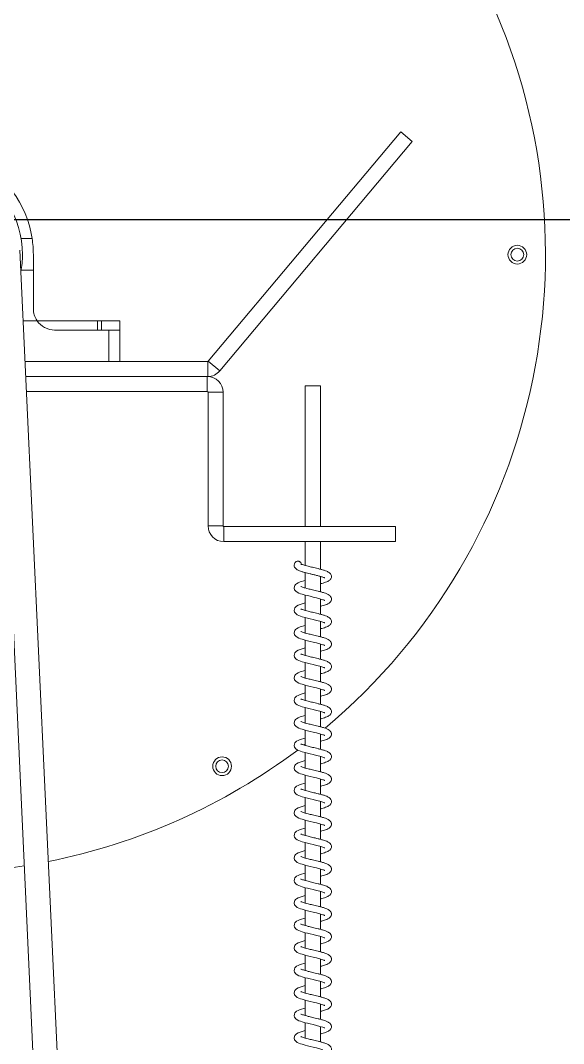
# Model space of a CAD drawing. Extents: x -2187 to 96136, y -11110 to 52208.
# Drawn here: x 38840 to 39130, y 19224 to 19769 of the extents above; entities that cross this region are included whole.
import ezdxf

# ---------------------------------------------------------------- set-up
doc = ezdxf.new("R2010")
doc.units = 0
doc.header["$LTSCALE"] = 1000
doc.header["$MEASUREMENT"] = 0
doc.linetypes.add('DOTE', pattern=[2.42, 2, -0.2, 0.02, -0.2])
doc.layers.add('DOTE', color=14, linetype='DOTE')

msp = doc.modelspace()

# ---------------------------------------------------------------- linework, layer by layer
at = {"color": 7, "linetype": 'Continuous', "lineweight": 15}
for p, q in [((38940.217, 19587.644), (39042.943, 19710.068)), ((39042.943, 19710.068), (39049.071, 19704.926)), ((38946.345, 19582.502), (39049.071, 19704.926)), ((38839.743, 19646.81), (38875.12, 18886.245)), ((38846.897, 19644.501), (38846.897, 19636.227)), ((38846.897, 19636.227), (38846.897, 19615.661)), ((38828.402, 19610.831), (38860.489, 18921.016)), ((38841.488, 19609.301), (38848.844, 19609.301)), ((38848.844, 19609.301), (38881.097, 19609.301)), ((38893.097, 19609.301), (38881.097, 19609.301)), ((38881.097, 19609.301), (38881.097, 19604.301)), ((38883.222, 19609.301), (38883.222, 19604.301)), ((38893.097, 19609.301), (38893.097, 19604.301)), ((38858.257, 19604.301), (38887.097, 19604.301)), ((38893.097, 19604.301), (38887.097, 19604.301)), ((38893.097, 19587.501), (38893.097, 19604.301)), ((38842.502, 19587.501), (38939.91, 19587.501)), ((38939.91, 19587.501), (38939.91, 19579.501)), ((38940.217, 19587.644), (38946.345, 19582.502)), ((38842.874, 19579.501), (38939.91, 19579.501)), ((38939.697, 19579.501), (38842.874, 19579.501)), ((38939.697, 19571.501), (38939.697, 19579.501)), ((38991.974, 19574.594), (38991.974, 19499.501)), ((38991.974, 19574.594), (38995.99, 19574.594)), ((38995.99, 19574.594), (39000.006, 19574.594)), ((39000.006, 19499.501), (39000.006, 19574.594)), ((38939.697, 19571.501), (38843.246, 19571.501)), ((38948.097, 19571.101), (38940.097, 19571.101)), ((38940.097, 19499.901), (38940.097, 19571.101)), ((38948.097, 19499.901), (38948.097, 19571.101)), ((38940.097, 19499.901), (38948.097, 19499.901)), ((38948.497, 19499.501), (38948.497, 19491.501)), ((39040.097, 19499.501), (38948.497, 19499.501)), ((39040.097, 19499.501), (39040.097, 19491.501)), ((39040.097, 19491.501), (38948.497, 19491.501)), ((38991.974, 19491.501), (38991.974, 19478.774)), ((39000.006, 19476.779), (39000.006, 19491.501)), ((38991.974, 19474.965), (38991.974, 19466.774)), ((39000.006, 19464.779), (39000.006, 19472.967)), ((38991.649, 19466.874), (38991.974, 19466.967)), ((38991.974, 19462.965), (38991.974, 19454.774)), ((39000.006, 19452.779), (39000.006, 19460.967)), ((38991.649, 19454.874), (38991.974, 19454.967)), ((38991.974, 19450.965), (38991.974, 19442.774)), ((39000.006, 19440.779), (39000.006, 19448.967)), ((38991.649, 19442.874), (38991.974, 19442.967)), ((38991.974, 19438.965), (38991.974, 19430.774)), ((39000.006, 19428.779), (39000.006, 19436.967)), ((38991.649, 19430.874), (38991.974, 19430.967)), ((38991.974, 19426.965), (38991.974, 19418.774)), ((39000.006, 19416.779), (39000.006, 19424.967)), ((38991.649, 19418.874), (38991.974, 19418.967)), ((38991.974, 19414.965), (38991.974, 19406.774)), ((39000.006, 19404.779), (39000.006, 19412.967)), ((38991.649, 19406.874), (38991.974, 19406.967)), ((38991.974, 19402.965), (38991.974, 19394.774)), ((39000.006, 19392.779), (39000.006, 19400.967)), ((38991.649, 19394.874), (38991.974, 19394.967)), ((38991.974, 19390.965), (38991.974, 19382.774)), ((39000.006, 19380.779), (39000.006, 19388.967)), ((38991.286, 19382.924), (38991.974, 19383.454)), ((38991.649, 19382.874), (38991.974, 19382.967)), ((38991.974, 19378.965), (38991.974, 19370.774)), ((39000.006, 19368.779), (39000.006, 19376.967)), ((38991.649, 19370.874), (38991.974, 19370.967)), ((38991.974, 19366.965), (38991.974, 19358.774)), ((39000.006, 19356.779), (39000.006, 19364.967)), ((38991.649, 19358.874), (38991.974, 19358.967)), ((38991.974, 19354.965), (38991.974, 19346.774)), ((39000.006, 19344.779), (39000.006, 19352.967)), ((38991.649, 19346.874), (38991.974, 19346.967)), ((38991.974, 19342.965), (38991.974, 19334.774)), ((39000.006, 19332.779), (39000.006, 19340.967)), ((38991.649, 19334.874), (38991.974, 19334.967)), ((38991.974, 19330.965), (38991.974, 19322.774)), ((39000.006, 19320.779), (39000.006, 19328.967)), ((38991.649, 19322.874), (38991.974, 19322.967)), ((38991.974, 19318.965), (38991.974, 19310.774)), ((39000.006, 19308.779), (39000.006, 19316.967)), ((38991.649, 19310.874), (38991.974, 19310.967)), ((38991.974, 19306.965), (38991.974, 19298.774)), ((39000.006, 19296.779), (39000.006, 19304.967)), ((38991.649, 19298.874), (38991.974, 19298.967)), ((38991.974, 19294.965), (38991.974, 19286.774)), ((39000.006, 19284.779), (39000.006, 19292.967)), ((38991.649, 19286.874), (38991.974, 19286.967)), ((38991.974, 19282.965), (38991.974, 19274.774)), ((39000.006, 19272.779), (39000.006, 19280.967)), ((38991.649, 19274.874), (38991.974, 19274.967)), ((38991.974, 19270.965), (38991.974, 19262.774)), ((39000.006, 19260.779), (39000.006, 19268.967)), ((38991.649, 19262.874), (38991.974, 19262.967)), ((38991.974, 19258.965), (38991.974, 19250.774)), ((39000.006, 19248.779), (39000.006, 19256.967)), ((38991.649, 19250.874), (38991.974, 19250.967)), ((38991.974, 19246.965), (38991.974, 19238.774)), ((39000.006, 19236.779), (39000.006, 19244.967)), ((38991.649, 19238.874), (38991.974, 19238.967)), ((38991.974, 19234.965), (38991.974, 19226.774)), ((39000.006, 19224.779), (39000.006, 19232.967)), ((38991.649, 19226.874), (38991.974, 19226.967))]:
    msp.add_line(p, q, dxfattribs=at)
at = {"color": 8, "linetype": 'Continuous', "lineweight": 15}
for p, q in [((38840.355, 19653.17), (38846.231, 19653.17)), ((38840.421, 19636.227), (38846.897, 19636.227)), ((38887.097, 19604.301), (38887.097, 19587.501))]:
    msp.add_line(p, q, dxfattribs=at)
at = {"color": 7, "linetype": 'Continuous', "lineweight": 15, "flags": 128}
for points in [[(38991.974, 19470.783), (38989.315, 19469.986), (38988.206, 19469.533), (38987.34, 19469.052), (38986.779, 19468.593), (38986.432, 19468.168), (38986.134, 19467.538), (38986.039, 19466.707), (38986.278, 19465.852), (38986.86, 19465.079), (38987.672, 19464.49), (38988.554, 19464.055), (38989.361, 19463.742), (38990.244, 19463.454), (38991.915, 19462.98), (38993.107, 19462.677), (38994.546, 19462.327), (38996.192, 19461.939), (38997.973, 19461.508), (38999.756, 19461.044), (39001.371, 19460.542), (39001.371, 19460.542)], [(38991.974, 19458.783), (38989.315, 19457.986), (38988.206, 19457.533), (38987.34, 19457.052), (38986.779, 19456.593), (38986.432, 19456.168), (38986.134, 19455.538), (38986.039, 19454.707), (38986.278, 19453.852), (38986.86, 19453.079), (38987.672, 19452.49), (38988.554, 19452.055), (38989.361, 19451.742), (38990.244, 19451.454), (38991.915, 19450.98), (38993.107, 19450.677), (38994.546, 19450.327), (38996.192, 19449.939), (38997.973, 19449.508), (38999.756, 19449.044), (39001.371, 19448.542), (39001.371, 19448.542)], [(38991.974, 19446.783), (38989.315, 19445.986), (38988.206, 19445.533), (38987.34, 19445.052), (38986.779, 19444.593), (38986.432, 19444.168), (38986.134, 19443.538), (38986.039, 19442.707), (38986.278, 19441.852), (38986.86, 19441.079), (38987.672, 19440.49), (38988.554, 19440.055), (38989.361, 19439.742), (38990.244, 19439.454), (38991.915, 19438.98), (38993.107, 19438.677), (38994.546, 19438.327), (38996.192, 19437.939), (38997.973, 19437.508), (38999.756, 19437.044), (39001.371, 19436.542), (39001.371, 19436.542)], [(38991.974, 19434.783), (38989.315, 19433.986), (38988.206, 19433.533), (38987.34, 19433.052), (38986.779, 19432.593), (38986.432, 19432.168), (38986.134, 19431.538), (38986.039, 19430.707), (38986.278, 19429.852), (38986.86, 19429.079), (38987.672, 19428.49), (38988.554, 19428.055), (38989.361, 19427.742), (38990.244, 19427.454), (38991.915, 19426.98), (38993.107, 19426.677), (38994.546, 19426.327), (38996.192, 19425.939), (38997.973, 19425.508), (38999.756, 19425.044), (39001.371, 19424.542), (39001.371, 19424.542)], [(38991.974, 19422.783), (38989.315, 19421.986), (38988.206, 19421.533), (38987.34, 19421.052), (38986.779, 19420.593), (38986.432, 19420.168), (38986.134, 19419.538), (38986.039, 19418.707), (38986.278, 19417.852), (38986.86, 19417.079), (38987.672, 19416.49), (38988.554, 19416.055), (38989.361, 19415.742), (38990.244, 19415.454), (38991.915, 19414.98), (38993.107, 19414.677), (38994.546, 19414.327), (38996.192, 19413.939), (38997.973, 19413.508), (38999.756, 19413.044), (39001.371, 19412.542), (39001.371, 19412.542)], [(38991.974, 19410.783), (38989.315, 19409.986), (38988.206, 19409.533), (38987.34, 19409.052), (38986.779, 19408.593), (38986.432, 19408.168), (38986.134, 19407.538), (38986.039, 19406.707), (38986.278, 19405.852), (38986.86, 19405.079), (38987.672, 19404.49), (38988.554, 19404.055), (38989.361, 19403.742), (38990.244, 19403.454), (38991.915, 19402.98), (38993.107, 19402.677), (38994.546, 19402.327), (38996.192, 19401.939), (38997.973, 19401.508), (38999.756, 19401.044), (39001.371, 19400.542), (39001.371, 19400.542)], [(38991.974, 19398.783), (38989.315, 19397.986), (38988.206, 19397.533), (38987.34, 19397.052), (38986.779, 19396.593), (38986.432, 19396.168), (38986.134, 19395.538), (38986.039, 19394.707), (38986.278, 19393.852), (38986.86, 19393.079), (38987.672, 19392.49), (38988.554, 19392.055), (38989.361, 19391.742), (38990.244, 19391.454), (38991.915, 19390.98), (38993.107, 19390.677), (38994.546, 19390.327), (38996.192, 19389.939), (38997.973, 19389.508), (38999.756, 19389.044), (39001.371, 19388.542), (39001.371, 19388.542)], [(38991.974, 19386.783), (38989.315, 19385.986), (38988.206, 19385.533), (38987.34, 19385.052), (38986.779, 19384.593), (38986.432, 19384.168), (38986.134, 19383.538), (38986.039, 19382.707), (38986.278, 19381.852), (38986.86, 19381.079), (38987.672, 19380.49), (38988.554, 19380.055), (38989.361, 19379.742), (38990.244, 19379.454), (38991.915, 19378.98), (38993.107, 19378.677), (38994.546, 19378.327), (38996.192, 19377.939), (38997.973, 19377.508), (38999.756, 19377.044), (39001.371, 19376.542), (39001.371, 19376.542)], [(38991.974, 19374.783), (38989.315, 19373.986), (38988.206, 19373.533), (38987.34, 19373.052), (38986.779, 19372.593), (38986.432, 19372.168), (38986.134, 19371.538), (38986.039, 19370.707), (38986.278, 19369.852), (38986.86, 19369.079), (38987.672, 19368.49), (38988.554, 19368.055), (38989.361, 19367.742), (38990.244, 19367.454), (38991.915, 19366.98), (38993.107, 19366.677), (38994.546, 19366.327), (38996.192, 19365.939), (38997.973, 19365.508), (38999.756, 19365.044), (39001.371, 19364.542), (39001.371, 19364.542)], [(38991.974, 19362.783), (38989.315, 19361.986), (38988.206, 19361.533), (38987.34, 19361.052), (38986.779, 19360.593), (38986.432, 19360.168), (38986.134, 19359.538), (38986.039, 19358.707), (38986.278, 19357.852), (38986.86, 19357.079), (38987.672, 19356.49), (38988.554, 19356.055), (38989.361, 19355.742), (38990.244, 19355.454), (38991.915, 19354.98), (38993.107, 19354.677), (38994.546, 19354.327), (38996.192, 19353.939), (38997.973, 19353.508), (38999.756, 19353.044), (39001.371, 19352.542), (39001.371, 19352.542)], [(38991.974, 19350.783), (38989.315, 19349.986), (38988.206, 19349.533), (38987.34, 19349.052), (38986.779, 19348.593), (38986.432, 19348.168), (38986.134, 19347.538), (38986.039, 19346.707), (38986.278, 19345.852), (38986.86, 19345.079), (38987.672, 19344.49), (38988.554, 19344.055), (38989.361, 19343.742), (38990.244, 19343.454), (38991.915, 19342.98), (38993.107, 19342.677), (38994.546, 19342.327), (38996.192, 19341.939), (38997.973, 19341.508), (38999.756, 19341.044), (39001.371, 19340.542), (39001.371, 19340.542)], [(38991.974, 19338.783), (38989.315, 19337.986), (38988.206, 19337.533), (38987.34, 19337.052), (38986.779, 19336.593), (38986.432, 19336.168), (38986.134, 19335.538), (38986.039, 19334.707), (38986.278, 19333.852), (38986.86, 19333.079), (38987.672, 19332.49), (38988.554, 19332.055), (38989.361, 19331.742), (38990.244, 19331.454), (38991.915, 19330.98), (38993.107, 19330.677), (38994.546, 19330.327), (38996.192, 19329.939), (38997.973, 19329.508), (38999.756, 19329.044), (39001.371, 19328.542), (39001.371, 19328.542)], [(38991.974, 19326.783), (38989.315, 19325.986), (38988.206, 19325.533), (38987.34, 19325.052), (38986.779, 19324.593), (38986.432, 19324.168), (38986.134, 19323.538), (38986.039, 19322.707), (38986.278, 19321.852), (38986.86, 19321.079), (38987.672, 19320.49), (38988.554, 19320.055), (38989.361, 19319.742), (38990.244, 19319.454), (38991.915, 19318.98), (38993.107, 19318.677), (38994.546, 19318.327), (38996.192, 19317.939), (38997.973, 19317.508), (38999.756, 19317.044), (39001.371, 19316.542), (39001.371, 19316.542)], [(38991.974, 19314.783), (38989.315, 19313.986), (38988.206, 19313.533), (38987.34, 19313.052), (38986.779, 19312.593), (38986.432, 19312.168), (38986.134, 19311.538), (38986.039, 19310.707), (38986.278, 19309.852), (38986.86, 19309.079), (38987.672, 19308.49), (38988.554, 19308.055), (38989.361, 19307.742), (38990.244, 19307.454), (38991.915, 19306.98), (38993.107, 19306.677), (38994.546, 19306.327), (38996.192, 19305.939), (38997.973, 19305.508), (38999.756, 19305.044), (39001.371, 19304.542), (39001.371, 19304.542)], [(38991.974, 19302.783), (38989.315, 19301.986), (38988.206, 19301.533), (38987.34, 19301.052), (38986.779, 19300.593), (38986.432, 19300.168), (38986.134, 19299.538), (38986.039, 19298.707), (38986.278, 19297.852), (38986.86, 19297.079), (38987.672, 19296.49), (38988.554, 19296.055), (38989.361, 19295.742), (38990.244, 19295.454), (38991.915, 19294.98), (38993.107, 19294.677), (38994.546, 19294.327), (38996.192, 19293.939), (38997.973, 19293.508), (38999.756, 19293.044), (39001.371, 19292.542), (39001.371, 19292.542)], [(38991.974, 19290.783), (38989.315, 19289.986), (38988.206, 19289.533), (38987.34, 19289.052), (38986.779, 19288.593), (38986.432, 19288.168), (38986.134, 19287.538), (38986.039, 19286.707), (38986.278, 19285.852), (38986.86, 19285.079), (38987.672, 19284.49), (38988.554, 19284.055), (38989.361, 19283.742), (38990.244, 19283.454), (38991.915, 19282.98), (38993.107, 19282.677), (38994.546, 19282.327), (38996.192, 19281.939), (38997.973, 19281.508), (38999.756, 19281.044), (39001.371, 19280.542), (39001.371, 19280.542)], [(38991.974, 19278.783), (38989.315, 19277.986), (38988.206, 19277.533), (38987.34, 19277.052), (38986.779, 19276.593), (38986.432, 19276.168), (38986.134, 19275.538), (38986.039, 19274.707), (38986.278, 19273.852), (38986.86, 19273.079), (38987.672, 19272.49), (38988.554, 19272.055), (38989.361, 19271.742), (38990.244, 19271.454), (38991.915, 19270.98), (38993.107, 19270.677), (38994.546, 19270.327), (38996.192, 19269.939), (38997.973, 19269.508), (38999.756, 19269.044), (39001.371, 19268.542), (39001.371, 19268.542)], [(38991.974, 19266.783), (38989.315, 19265.986), (38988.206, 19265.533), (38987.34, 19265.052), (38986.779, 19264.593), (38986.432, 19264.168), (38986.134, 19263.538), (38986.039, 19262.707), (38986.278, 19261.852), (38986.86, 19261.079), (38987.672, 19260.49), (38988.554, 19260.055), (38989.361, 19259.742), (38990.244, 19259.454), (38991.915, 19258.98), (38993.107, 19258.677), (38994.546, 19258.327), (38996.192, 19257.939), (38997.973, 19257.508), (38999.756, 19257.044), (39001.371, 19256.542), (39001.371, 19256.542)], [(38991.974, 19254.783), (38989.315, 19253.986), (38988.206, 19253.533), (38987.34, 19253.052), (38986.779, 19252.593), (38986.432, 19252.168), (38986.134, 19251.538), (38986.039, 19250.707), (38986.278, 19249.852), (38986.86, 19249.079), (38987.672, 19248.49), (38988.554, 19248.055), (38989.361, 19247.742), (38990.244, 19247.454), (38991.915, 19246.98), (38993.107, 19246.677), (38994.546, 19246.327), (38996.192, 19245.939), (38997.973, 19245.508), (38999.756, 19245.044), (39001.371, 19244.542), (39001.371, 19244.542)], [(38991.974, 19242.783), (38989.315, 19241.986), (38988.206, 19241.533), (38987.34, 19241.052), (38986.779, 19240.593), (38986.432, 19240.168), (38986.134, 19239.538), (38986.039, 19238.707), (38986.278, 19237.852), (38986.86, 19237.079), (38987.672, 19236.49), (38988.554, 19236.055), (38989.361, 19235.742), (38990.244, 19235.454), (38991.915, 19234.98), (38993.107, 19234.677), (38994.546, 19234.327), (38996.192, 19233.939), (38997.973, 19233.508), (38999.756, 19233.044), (39001.371, 19232.542), (39001.371, 19232.542)], [(38991.974, 19230.783), (38989.315, 19229.986), (38988.206, 19229.533), (38987.34, 19229.052), (38986.779, 19228.593), (38986.432, 19228.168), (38986.134, 19227.538), (38986.039, 19226.707), (38986.278, 19225.852), (38986.86, 19225.079), (38987.672, 19224.49), (38988.554, 19224.055), (38989.361, 19223.742), (38990.244, 19223.454), (38991.915, 19222.98), (38993.107, 19222.677), (38994.546, 19222.327), (38996.192, 19221.939), (38997.973, 19221.508), (38999.756, 19221.044), (39001.371, 19220.542), (39001.371, 19220.542)]]:
    msp.add_lwpolyline(points, dxfattribs=at)
at = {"color": 7, "linetype": 'Continuous', "lineweight": 15}
for centre, radius in [((39105.097, 19644.501), 5), ((39105.097, 19644.501), 3.4), ((38947.597, 19371.703), 5), ((38947.597, 19371.703), 3.4)]:
    msp.add_circle(centre, radius, dxfattribs=at)
for centre, radius, start, end in [((38790.097, 19644.501), 330, 310.07092, 180), ((38790.097, 19644.501), 51, 0, 195.62752), ((38790.097, 19644.501), 56.8, 8.77826, 64.15807), ((38790.097, 19644.501), 51, 349.6988, 0), ((38858.257, 19615.661), 11.36, 180, 214.04606), ((38858.257, 19615.661), 11.36, 214.04606, 270), ((38939.697, 19571.101), 8.4, 0, 90), ((38939.91, 19587.901), 8.4, 270, 320), ((38939.697, 19571.101), 0.4, 0, 90), ((38948.497, 19499.901), 8.4, 180, 270), ((38948.497, 19499.901), 0.4, 180, 270), ((38790.097, 19644.501), 330, 281.32521, 306.83035), ((38790.097, 19644.501), 330, 266.27797, 279.04836)]:
    msp.add_arc(centre, radius, start, end, dxfattribs=at)
for points, knots in [([(38846.231, 19653.17), (38846.425, 19651.733), (38846.814, 19648.844), (38846.869, 19645.954), (38846.897, 19644.501)], [0, 0, 0, 0, 0.4970674, 1, 1, 1, 1]), ([(38986.495, 19480.246), (38986.474, 19480.221), (38986.334, 19480.053), (38986.07, 19479.476), (38985.987, 19478.669), (38986.244, 19477.78), (38986.859, 19477.014), (38987.612, 19476.497), (38988.472, 19476.076), (38989.359, 19475.734), (38990.424, 19475.392), (38991.687, 19475.032), (38993.159, 19474.662), (38994.599, 19474.312), (38996.257, 19473.925), (38998.043, 19473.494), (38999.869, 19473.033), (39000.858, 19472.71), (39001.371, 19472.542)], [0, 0, 0, 0, 0.0073633, 0.0490766, 0.1002402, 0.1572666, 0.2222072, 0.2925581, 0.3557236, 0.4064448, 0.4580815, 0.5445383, 0.6006866, 0.6654221, 0.7379883, 0.8183615, 0.9056776, 1, 1, 1, 1]), ([(38989.885, 19479.173), (38989.87, 19479.352), (38989.837, 19479.756), (38989.585, 19480.246), (38989.248, 19480.614), (38988.898, 19480.858), (38988.48, 19481.022), (38988.02, 19481.081), (38987.562, 19481.022), (38987.14, 19480.86), (38986.801, 19480.609), (38986.574, 19480.405), (38986.508, 19480.265), (38986.498, 19480.244)], [0, 0, 0, 0, 0.1119108, 0.2534681, 0.3363082, 0.4261609, 0.5213826, 0.6195349, 0.7176872, 0.8129089, 0.9027617, 0.9856018, 1, 1, 1, 1]), ([(39000.006, 19468.969), (39000.305, 19469.048), (39001.103, 19469.257), (39002.255, 19469.605), (39003.444, 19470.044), (39004.369, 19470.496), (39005.015, 19470.953), (39005.447, 19471.398), (39005.835, 19472.04), (39005.976, 19472.738), (39005.917, 19473.352), (39005.76, 19473.815), (39005.538, 19474.195), (39005.351, 19474.441), (39005.191, 19474.608), (39005.074, 19474.712), (39005.001, 19474.771), (39004.926, 19474.824), (39004.809, 19474.908), (39004.552, 19475.088), (39004.137, 19475.353), (39003.335, 19475.749), (39002.133, 19476.188), (39000.493, 19476.662), (38998.86, 19477.076), (38997.292, 19477.456), (38995.495, 19477.876), (38993.676, 19478.316), (38992.042, 19478.744), (38990.869, 19479.109), (38990.082, 19479.382), (38989.621, 19479.617), (38989.6, 19479.613), (38989.593, 19479.612)], [0, 0, 0, 0, 0.0285952, 0.0761955, 0.1241062, 0.1716083, 0.2108316, 0.2395278, 0.2648766, 0.2981721, 0.3190702, 0.3454717, 0.358496, 0.3689234, 0.3768081, 0.3798698, 0.382417, 0.3847304, 0.3875432, 0.3958286, 0.4250802, 0.4717151, 0.5360947, 0.5921166, 0.6429562, 0.6890391, 0.7301891, 0.798723, 0.8495475, 0.8909822, 0.9342724, 0.9781317, 1, 1, 1, 1]), ([(39000.319, 19472.869), (39000.237, 19472.843), (39000.143, 19472.812), (39000.023, 19472.779), (39000.006, 19472.775)], [0, 0, 0, 0, 0.86299823, 1, 1, 1, 1]), ([(39001.371, 19472.542), (39001.614, 19472.454), (39002.037, 19472.301), (39002.315, 19472.176), (39002.351, 19472.174), (39002.365, 19472.174)], [0, 0, 0, 0, 0.4544799, 0.7918507, 1, 1, 1, 1]), ([(39000.006, 19456.969), (39000.305, 19457.048), (39001.103, 19457.257), (39002.255, 19457.605), (39003.444, 19458.044), (39004.369, 19458.496), (39005.015, 19458.953), (39005.447, 19459.398), (39005.835, 19460.04), (39005.976, 19460.738), (39005.917, 19461.352), (39005.76, 19461.815), (39005.538, 19462.195), (39005.351, 19462.441), (39005.191, 19462.608), (39005.074, 19462.712), (39005.001, 19462.771), (39004.926, 19462.824), (39004.809, 19462.908), (39004.552, 19463.088), (39004.137, 19463.353), (39003.335, 19463.749), (39002.133, 19464.188), (39000.493, 19464.662), (38998.86, 19465.076), (38997.292, 19465.456), (38995.495, 19465.876), (38993.676, 19466.316), (38992.042, 19466.744), (38990.869, 19467.109), (38990.082, 19467.382), (38989.621, 19467.617), (38989.6, 19467.613), (38989.593, 19467.612)], [0, 0, 0, 0, 0.0285952, 0.0761955, 0.1241062, 0.1716083, 0.2108316, 0.2395278, 0.2648766, 0.2981721, 0.3190702, 0.3454717, 0.358496, 0.3689234, 0.3768081, 0.3798698, 0.382417, 0.3847304, 0.3875432, 0.3958286, 0.4250802, 0.4717151, 0.5360947, 0.5921166, 0.6429562, 0.6890391, 0.7301891, 0.798723, 0.8495475, 0.8909822, 0.9342724, 0.9781317, 1, 1, 1, 1]), ([(39000.319, 19460.869), (39000.237, 19460.843), (39000.143, 19460.812), (39000.023, 19460.779), (39000.006, 19460.775)], [0, 0, 0, 0, 0.8629982, 1, 1, 1, 1]), ([(39001.371, 19460.542), (39001.614, 19460.454), (39002.037, 19460.301), (39002.315, 19460.176), (39002.351, 19460.174), (39002.365, 19460.174)], [0, 0, 0, 0, 0.4544799, 0.7918507, 1, 1, 1, 1]), ([(39000.006, 19444.969), (39000.305, 19445.048), (39001.103, 19445.257), (39002.255, 19445.605), (39003.444, 19446.044), (39004.369, 19446.496), (39005.015, 19446.953), (39005.447, 19447.398), (39005.835, 19448.04), (39005.976, 19448.738), (39005.917, 19449.352), (39005.76, 19449.815), (39005.538, 19450.195), (39005.351, 19450.441), (39005.191, 19450.608), (39005.074, 19450.712), (39005.001, 19450.771), (39004.926, 19450.824), (39004.809, 19450.908), (39004.552, 19451.088), (39004.137, 19451.353), (39003.335, 19451.749), (39002.133, 19452.188), (39000.493, 19452.662), (38998.86, 19453.076), (38997.292, 19453.456), (38995.495, 19453.876), (38993.676, 19454.316), (38992.042, 19454.744), (38990.869, 19455.109), (38990.082, 19455.382), (38989.621, 19455.617), (38989.6, 19455.613), (38989.593, 19455.612)], [0, 0, 0, 0, 0.0285952, 0.0761955, 0.1241062, 0.1716083, 0.2108316, 0.2395278, 0.2648766, 0.2981721, 0.3190702, 0.3454717, 0.358496, 0.3689234, 0.3768081, 0.3798698, 0.382417, 0.3847304, 0.3875432, 0.3958286, 0.4250802, 0.4717151, 0.5360947, 0.5921166, 0.6429562, 0.6890391, 0.7301891, 0.798723, 0.8495475, 0.8909822, 0.9342724, 0.9781317, 1, 1, 1, 1]), ([(39000.319, 19448.869), (39000.237, 19448.843), (39000.143, 19448.812), (39000.023, 19448.779), (39000.006, 19448.775)], [0, 0, 0, 0, 0.8629982, 1, 1, 1, 1]), ([(39001.371, 19448.542), (39001.614, 19448.454), (39002.037, 19448.301), (39002.315, 19448.176), (39002.351, 19448.174), (39002.365, 19448.174)], [0, 0, 0, 0, 0.4544799, 0.7918507, 1, 1, 1, 1]), ([(39000.006, 19432.969), (39000.305, 19433.048), (39001.103, 19433.257), (39002.255, 19433.605), (39003.444, 19434.044), (39004.369, 19434.496), (39005.015, 19434.953), (39005.447, 19435.398), (39005.835, 19436.04), (39005.976, 19436.738), (39005.917, 19437.352), (39005.76, 19437.815), (39005.538, 19438.195), (39005.351, 19438.441), (39005.191, 19438.608), (39005.074, 19438.712), (39005.001, 19438.771), (39004.926, 19438.824), (39004.809, 19438.908), (39004.552, 19439.088), (39004.137, 19439.353), (39003.335, 19439.749), (39002.133, 19440.188), (39000.493, 19440.662), (38998.86, 19441.076), (38997.292, 19441.456), (38995.495, 19441.876), (38993.676, 19442.316), (38992.042, 19442.744), (38990.869, 19443.109), (38990.082, 19443.382), (38989.621, 19443.617), (38989.6, 19443.613), (38989.593, 19443.612)], [0, 0, 0, 0, 0.0285952, 0.0761955, 0.1241062, 0.1716083, 0.2108316, 0.2395278, 0.2648766, 0.2981721, 0.3190702, 0.3454717, 0.358496, 0.3689234, 0.3768081, 0.3798698, 0.382417, 0.3847304, 0.3875432, 0.3958286, 0.4250802, 0.4717151, 0.5360947, 0.5921166, 0.6429562, 0.6890391, 0.7301891, 0.798723, 0.8495475, 0.8909822, 0.9342724, 0.9781317, 1, 1, 1, 1]), ([(39000.319, 19436.869), (39000.237, 19436.843), (39000.143, 19436.812), (39000.023, 19436.779), (39000.006, 19436.775)], [0, 0, 0, 0, 0.8629982, 1, 1, 1, 1]), ([(39001.371, 19436.542), (39001.614, 19436.454), (39002.037, 19436.301), (39002.315, 19436.176), (39002.351, 19436.174), (39002.365, 19436.174)], [0, 0, 0, 0, 0.4544799, 0.7918507, 1, 1, 1, 1]), ([(39000.006, 19420.969), (39000.305, 19421.048), (39001.103, 19421.257), (39002.255, 19421.605), (39003.444, 19422.044), (39004.369, 19422.496), (39005.015, 19422.953), (39005.447, 19423.398), (39005.835, 19424.04), (39005.976, 19424.738), (39005.917, 19425.352), (39005.76, 19425.815), (39005.538, 19426.195), (39005.351, 19426.441), (39005.191, 19426.608), (39005.074, 19426.712), (39005.001, 19426.771), (39004.926, 19426.824), (39004.809, 19426.908), (39004.552, 19427.088), (39004.137, 19427.353), (39003.335, 19427.749), (39002.133, 19428.188), (39000.493, 19428.662), (38998.86, 19429.076), (38997.292, 19429.456), (38995.495, 19429.876), (38993.676, 19430.316), (38992.042, 19430.744), (38990.869, 19431.109), (38990.082, 19431.382), (38989.621, 19431.617), (38989.6, 19431.613), (38989.593, 19431.612)], [0, 0, 0, 0, 0.0285952, 0.0761955, 0.1241062, 0.1716083, 0.2108316, 0.2395278, 0.2648766, 0.2981721, 0.3190702, 0.3454717, 0.358496, 0.3689234, 0.3768081, 0.3798698, 0.382417, 0.3847304, 0.3875432, 0.3958286, 0.4250802, 0.4717151, 0.5360947, 0.5921166, 0.6429562, 0.6890391, 0.7301891, 0.798723, 0.8495475, 0.8909822, 0.9342724, 0.9781317, 1, 1, 1, 1]), ([(39000.319, 19424.869), (39000.237, 19424.843), (39000.143, 19424.812), (39000.023, 19424.779), (39000.006, 19424.775)], [0, 0, 0, 0, 0.8629982, 1, 1, 1, 1]), ([(39001.371, 19424.542), (39001.614, 19424.454), (39002.037, 19424.301), (39002.315, 19424.176), (39002.351, 19424.174), (39002.365, 19424.174)], [0, 0, 0, 0, 0.4544799, 0.7918507, 1, 1, 1, 1]), ([(39000.006, 19408.969), (39000.305, 19409.048), (39001.103, 19409.257), (39002.255, 19409.605), (39003.444, 19410.044), (39004.369, 19410.496), (39005.015, 19410.953), (39005.447, 19411.398), (39005.835, 19412.04), (39005.976, 19412.738), (39005.917, 19413.352), (39005.76, 19413.815), (39005.538, 19414.195), (39005.351, 19414.441), (39005.191, 19414.608), (39005.074, 19414.712), (39005.001, 19414.771), (39004.926, 19414.824), (39004.809, 19414.908), (39004.552, 19415.088), (39004.137, 19415.353), (39003.335, 19415.749), (39002.133, 19416.188), (39000.493, 19416.662), (38998.86, 19417.076), (38997.292, 19417.456), (38995.495, 19417.876), (38993.676, 19418.316), (38992.042, 19418.744), (38990.869, 19419.109), (38990.082, 19419.382), (38989.621, 19419.617), (38989.6, 19419.613), (38989.593, 19419.612)], [0, 0, 0, 0, 0.02859518, 0.0761955, 0.12410622, 0.1716083, 0.21083163, 0.23952782, 0.26487664, 0.29817208, 0.31907023, 0.34547174, 0.358496, 0.36892338, 0.37680808, 0.37986977, 0.38241696, 0.38473035, 0.38754317, 0.39582859, 0.42508018, 0.47171513, 0.53609467, 0.5921166, 0.64295618, 0.68903907, 0.73018912, 0.79872303, 0.84954751, 0.8909822, 0.93427243, 0.97813168, 1, 1, 1, 1]), ([(39000.319, 19412.869), (39000.237, 19412.843), (39000.143, 19412.812), (39000.023, 19412.779), (39000.006, 19412.775)], [0, 0, 0, 0, 0.86299823, 1, 1, 1, 1]), ([(39001.371, 19412.542), (39001.614, 19412.454), (39002.037, 19412.301), (39002.315, 19412.176), (39002.351, 19412.174), (39002.365, 19412.174)], [0, 0, 0, 0, 0.4544799, 0.7918507, 1, 1, 1, 1]), ([(39000.006, 19396.969), (39000.305, 19397.048), (39001.103, 19397.257), (39002.255, 19397.605), (39003.444, 19398.044), (39004.369, 19398.496), (39005.015, 19398.953), (39005.447, 19399.398), (39005.835, 19400.04), (39005.976, 19400.738), (39005.917, 19401.352), (39005.76, 19401.815), (39005.538, 19402.195), (39005.351, 19402.441), (39005.191, 19402.608), (39005.074, 19402.712), (39005.001, 19402.771), (39004.926, 19402.824), (39004.809, 19402.908), (39004.552, 19403.088), (39004.137, 19403.353), (39003.335, 19403.749), (39002.133, 19404.188), (39000.493, 19404.662), (38998.86, 19405.076), (38997.292, 19405.456), (38995.495, 19405.876), (38993.676, 19406.316), (38992.042, 19406.744), (38990.869, 19407.109), (38990.082, 19407.382), (38989.621, 19407.617), (38989.6, 19407.613), (38989.593, 19407.612)], [0, 0, 0, 0, 0.0285952, 0.0761955, 0.1241062, 0.1716083, 0.2108316, 0.2395278, 0.2648766, 0.2981721, 0.3190702, 0.3454717, 0.358496, 0.3689234, 0.3768081, 0.3798698, 0.382417, 0.3847304, 0.3875432, 0.3958286, 0.4250802, 0.4717151, 0.5360947, 0.5921166, 0.6429562, 0.6890391, 0.7301891, 0.798723, 0.8495475, 0.8909822, 0.9342724, 0.9781317, 1, 1, 1, 1]), ([(39000.319, 19400.869), (39000.237, 19400.843), (39000.143, 19400.812), (39000.023, 19400.779), (39000.006, 19400.775)], [0, 0, 0, 0, 0.8629982, 1, 1, 1, 1]), ([(39001.371, 19400.542), (39001.614, 19400.454), (39002.037, 19400.301), (39002.315, 19400.176), (39002.351, 19400.174), (39002.365, 19400.174)], [0, 0, 0, 0, 0.45447993, 0.7918507, 1, 1, 1, 1]), ([(39000.006, 19384.969), (39000.305, 19385.048), (39001.103, 19385.257), (39002.255, 19385.605), (39003.444, 19386.044), (39004.369, 19386.496), (39005.015, 19386.953), (39005.447, 19387.398), (39005.835, 19388.04), (39005.976, 19388.738), (39005.917, 19389.352), (39005.76, 19389.815), (39005.538, 19390.195), (39005.351, 19390.441), (39005.191, 19390.608), (39005.074, 19390.712), (39005.001, 19390.771), (39004.926, 19390.824), (39004.809, 19390.908), (39004.552, 19391.088), (39004.137, 19391.353), (39003.335, 19391.749), (39002.133, 19392.188), (39000.493, 19392.662), (38998.86, 19393.076), (38997.292, 19393.456), (38995.495, 19393.876), (38993.676, 19394.316), (38992.042, 19394.744), (38990.869, 19395.109), (38990.082, 19395.382), (38989.621, 19395.617), (38989.6, 19395.613), (38989.593, 19395.612)], [0, 0, 0, 0, 0.0285952, 0.0761955, 0.1241062, 0.1716083, 0.2108316, 0.2395278, 0.2648766, 0.2981721, 0.3190702, 0.3454717, 0.358496, 0.3689234, 0.3768081, 0.3798698, 0.382417, 0.3847304, 0.3875432, 0.3958286, 0.4250802, 0.4717151, 0.5360947, 0.5921166, 0.6429562, 0.6890391, 0.7301891, 0.798723, 0.8495475, 0.8909822, 0.9342724, 0.9781317, 1, 1, 1, 1]), ([(39000.319, 19388.869), (39000.237, 19388.843), (39000.143, 19388.812), (39000.023, 19388.779), (39000.006, 19388.775)], [0, 0, 0, 0, 0.8629982, 1, 1, 1, 1]), ([(39001.371, 19388.542), (39001.614, 19388.454), (39002.037, 19388.301), (39002.315, 19388.176), (39002.351, 19388.174), (39002.365, 19388.174)], [0, 0, 0, 0, 0.4544799, 0.7918507, 1, 1, 1, 1]), ([(39000.006, 19372.969), (39000.305, 19373.048), (39001.103, 19373.257), (39002.255, 19373.605), (39003.444, 19374.044), (39004.369, 19374.496), (39005.015, 19374.953), (39005.447, 19375.398), (39005.835, 19376.04), (39005.976, 19376.738), (39005.917, 19377.352), (39005.76, 19377.815), (39005.538, 19378.195), (39005.351, 19378.441), (39005.191, 19378.608), (39005.074, 19378.712), (39005.001, 19378.771), (39004.926, 19378.824), (39004.809, 19378.908), (39004.552, 19379.088), (39004.137, 19379.353), (39003.335, 19379.749), (39002.133, 19380.188), (39000.493, 19380.662), (38998.86, 19381.076), (38997.292, 19381.456), (38995.495, 19381.876), (38993.676, 19382.316), (38992.042, 19382.744), (38990.869, 19383.109), (38990.082, 19383.382), (38989.621, 19383.617), (38989.6, 19383.613), (38989.593, 19383.612)], [0, 0, 0, 0, 0.0285952, 0.0761955, 0.1241062, 0.1716083, 0.2108316, 0.2395278, 0.2648766, 0.2981721, 0.3190702, 0.3454717, 0.358496, 0.3689234, 0.3768081, 0.3798698, 0.382417, 0.3847304, 0.3875432, 0.3958286, 0.4250802, 0.4717151, 0.5360947, 0.5921166, 0.6429562, 0.6890391, 0.7301891, 0.798723, 0.8495475, 0.8909822, 0.9342724, 0.9781317, 1, 1, 1, 1]), ([(39000.319, 19376.869), (39000.237, 19376.843), (39000.143, 19376.812), (39000.023, 19376.779), (39000.006, 19376.775)], [0, 0, 0, 0, 0.8629982, 1, 1, 1, 1]), ([(39001.371, 19376.542), (39001.614, 19376.454), (39002.037, 19376.301), (39002.315, 19376.176), (39002.351, 19376.174), (39002.365, 19376.174)], [0, 0, 0, 0, 0.45447993, 0.7918507, 1, 1, 1, 1]), ([(39000.006, 19360.969), (39000.305, 19361.048), (39001.103, 19361.257), (39002.255, 19361.605), (39003.444, 19362.044), (39004.369, 19362.496), (39005.015, 19362.953), (39005.447, 19363.398), (39005.835, 19364.04), (39005.976, 19364.738), (39005.917, 19365.352), (39005.76, 19365.815), (39005.538, 19366.195), (39005.351, 19366.441), (39005.191, 19366.608), (39005.074, 19366.712), (39005.001, 19366.771), (39004.926, 19366.824), (39004.809, 19366.908), (39004.552, 19367.088), (39004.137, 19367.353), (39003.335, 19367.749), (39002.133, 19368.188), (39000.493, 19368.662), (38998.86, 19369.076), (38997.292, 19369.456), (38995.495, 19369.876), (38993.676, 19370.316), (38992.042, 19370.744), (38990.869, 19371.109), (38990.082, 19371.382), (38989.621, 19371.617), (38989.6, 19371.613), (38989.593, 19371.612)], [0, 0, 0, 0, 0.0285952, 0.0761955, 0.1241062, 0.1716083, 0.2108316, 0.2395278, 0.2648766, 0.2981721, 0.3190702, 0.3454717, 0.358496, 0.3689234, 0.3768081, 0.3798698, 0.382417, 0.3847304, 0.3875432, 0.3958286, 0.4250802, 0.4717151, 0.5360947, 0.5921166, 0.6429562, 0.6890391, 0.7301891, 0.798723, 0.8495475, 0.8909822, 0.9342724, 0.9781317, 1, 1, 1, 1]), ([(39000.319, 19364.869), (39000.237, 19364.843), (39000.143, 19364.812), (39000.023, 19364.779), (39000.006, 19364.775)], [0, 0, 0, 0, 0.8629982, 1, 1, 1, 1]), ([(39001.371, 19364.542), (39001.614, 19364.454), (39002.037, 19364.301), (39002.315, 19364.176), (39002.351, 19364.174), (39002.365, 19364.174)], [0, 0, 0, 0, 0.4544799, 0.7918507, 1, 1, 1, 1]), ([(39000.006, 19348.969), (39000.305, 19349.048), (39001.103, 19349.257), (39002.255, 19349.605), (39003.444, 19350.044), (39004.369, 19350.496), (39005.015, 19350.953), (39005.447, 19351.398), (39005.835, 19352.04), (39005.976, 19352.738), (39005.917, 19353.352), (39005.76, 19353.815), (39005.538, 19354.195), (39005.351, 19354.441), (39005.191, 19354.608), (39005.074, 19354.712), (39005.001, 19354.771), (39004.926, 19354.824), (39004.809, 19354.908), (39004.552, 19355.088), (39004.137, 19355.353), (39003.335, 19355.749), (39002.133, 19356.188), (39000.493, 19356.662), (38998.86, 19357.076), (38997.292, 19357.456), (38995.495, 19357.876), (38993.676, 19358.316), (38992.042, 19358.744), (38990.869, 19359.109), (38990.082, 19359.382), (38989.621, 19359.617), (38989.6, 19359.613), (38989.593, 19359.612)], [0, 0, 0, 0, 0.0285952, 0.0761955, 0.1241062, 0.1716083, 0.2108316, 0.2395278, 0.2648766, 0.2981721, 0.3190702, 0.3454717, 0.358496, 0.3689234, 0.3768081, 0.3798698, 0.382417, 0.3847304, 0.3875432, 0.3958286, 0.4250802, 0.4717151, 0.5360947, 0.5921166, 0.6429562, 0.6890391, 0.7301891, 0.798723, 0.8495475, 0.8909822, 0.9342724, 0.9781317, 1, 1, 1, 1]), ([(39000.319, 19352.869), (39000.237, 19352.843), (39000.143, 19352.812), (39000.023, 19352.779), (39000.006, 19352.775)], [0, 0, 0, 0, 0.8629982, 1, 1, 1, 1]), ([(39001.371, 19352.542), (39001.614, 19352.454), (39002.037, 19352.301), (39002.315, 19352.176), (39002.351, 19352.174), (39002.365, 19352.174)], [0, 0, 0, 0, 0.4544799, 0.7918507, 1, 1, 1, 1]), ([(39000.006, 19336.969), (39000.305, 19337.048), (39001.103, 19337.257), (39002.255, 19337.605), (39003.444, 19338.044), (39004.369, 19338.496), (39005.015, 19338.953), (39005.447, 19339.398), (39005.835, 19340.04), (39005.976, 19340.738), (39005.917, 19341.352), (39005.76, 19341.815), (39005.538, 19342.195), (39005.351, 19342.441), (39005.191, 19342.608), (39005.074, 19342.712), (39005.001, 19342.771), (39004.926, 19342.824), (39004.809, 19342.908), (39004.552, 19343.088), (39004.137, 19343.353), (39003.335, 19343.749), (39002.133, 19344.188), (39000.493, 19344.662), (38998.86, 19345.076), (38997.292, 19345.456), (38995.495, 19345.876), (38993.676, 19346.316), (38992.042, 19346.744), (38990.869, 19347.109), (38990.082, 19347.382), (38989.621, 19347.617), (38989.6, 19347.613), (38989.593, 19347.612)], [0, 0, 0, 0, 0.0285952, 0.0761955, 0.1241062, 0.1716083, 0.2108316, 0.2395278, 0.2648766, 0.2981721, 0.3190702, 0.3454717, 0.358496, 0.3689234, 0.3768081, 0.3798698, 0.382417, 0.3847304, 0.3875432, 0.3958286, 0.4250802, 0.4717151, 0.5360947, 0.5921166, 0.6429562, 0.6890391, 0.7301891, 0.798723, 0.8495475, 0.8909822, 0.9342724, 0.9781317, 1, 1, 1, 1]), ([(39000.319, 19340.869), (39000.237, 19340.843), (39000.143, 19340.812), (39000.023, 19340.779), (39000.006, 19340.775)], [0, 0, 0, 0, 0.8629982, 1, 1, 1, 1]), ([(39001.371, 19340.542), (39001.614, 19340.454), (39002.037, 19340.301), (39002.315, 19340.176), (39002.351, 19340.174), (39002.365, 19340.174)], [0, 0, 0, 0, 0.4544799, 0.7918507, 1, 1, 1, 1]), ([(39000.006, 19324.969), (39000.305, 19325.048), (39001.103, 19325.257), (39002.255, 19325.605), (39003.444, 19326.044), (39004.369, 19326.496), (39005.015, 19326.953), (39005.447, 19327.398), (39005.835, 19328.04), (39005.976, 19328.738), (39005.917, 19329.352), (39005.76, 19329.815), (39005.538, 19330.195), (39005.351, 19330.441), (39005.191, 19330.608), (39005.074, 19330.712), (39005.001, 19330.771), (39004.926, 19330.824), (39004.809, 19330.908), (39004.552, 19331.088), (39004.137, 19331.353), (39003.335, 19331.749), (39002.133, 19332.188), (39000.493, 19332.662), (38998.86, 19333.076), (38997.292, 19333.456), (38995.495, 19333.876), (38993.676, 19334.316), (38992.042, 19334.744), (38990.869, 19335.109), (38990.082, 19335.382), (38989.621, 19335.617), (38989.6, 19335.613), (38989.593, 19335.612)], [0, 0, 0, 0, 0.0285952, 0.0761955, 0.1241062, 0.1716083, 0.2108316, 0.2395278, 0.2648766, 0.2981721, 0.3190702, 0.3454717, 0.358496, 0.3689234, 0.3768081, 0.3798698, 0.382417, 0.3847304, 0.3875432, 0.3958286, 0.4250802, 0.4717151, 0.5360947, 0.5921166, 0.6429562, 0.6890391, 0.7301891, 0.798723, 0.8495475, 0.8909822, 0.9342724, 0.9781317, 1, 1, 1, 1]), ([(39000.319, 19328.869), (39000.237, 19328.843), (39000.143, 19328.812), (39000.023, 19328.779), (39000.006, 19328.775)], [0, 0, 0, 0, 0.8629982, 1, 1, 1, 1]), ([(39001.371, 19328.542), (39001.614, 19328.454), (39002.037, 19328.301), (39002.315, 19328.176), (39002.351, 19328.174), (39002.365, 19328.174)], [0, 0, 0, 0, 0.4544799, 0.7918507, 1, 1, 1, 1]), ([(39000.006, 19312.969), (39000.305, 19313.048), (39001.103, 19313.257), (39002.255, 19313.605), (39003.444, 19314.044), (39004.369, 19314.496), (39005.015, 19314.953), (39005.447, 19315.398), (39005.835, 19316.04), (39005.976, 19316.738), (39005.917, 19317.352), (39005.76, 19317.815), (39005.538, 19318.195), (39005.351, 19318.441), (39005.191, 19318.608), (39005.074, 19318.712), (39005.001, 19318.771), (39004.926, 19318.824), (39004.809, 19318.908), (39004.552, 19319.088), (39004.137, 19319.353), (39003.335, 19319.749), (39002.133, 19320.188), (39000.493, 19320.662), (38998.86, 19321.076), (38997.292, 19321.456), (38995.495, 19321.876), (38993.676, 19322.316), (38992.042, 19322.744), (38990.869, 19323.109), (38990.082, 19323.382), (38989.621, 19323.617), (38989.6, 19323.613), (38989.593, 19323.612)], [0, 0, 0, 0, 0.0285952, 0.0761955, 0.1241062, 0.1716083, 0.2108316, 0.2395278, 0.2648766, 0.2981721, 0.3190702, 0.3454717, 0.358496, 0.3689234, 0.3768081, 0.3798698, 0.382417, 0.3847304, 0.3875432, 0.3958286, 0.4250802, 0.4717151, 0.5360947, 0.5921166, 0.6429562, 0.6890391, 0.7301891, 0.798723, 0.8495475, 0.8909822, 0.9342724, 0.9781317, 1, 1, 1, 1]), ([(39000.319, 19316.869), (39000.237, 19316.843), (39000.143, 19316.812), (39000.023, 19316.779), (39000.006, 19316.775)], [0, 0, 0, 0, 0.86299823, 1, 1, 1, 1]), ([(39001.371, 19316.542), (39001.614, 19316.454), (39002.037, 19316.301), (39002.315, 19316.176), (39002.351, 19316.174), (39002.365, 19316.174)], [0, 0, 0, 0, 0.4544799, 0.7918507, 1, 1, 1, 1]), ([(39000.006, 19300.969), (39000.305, 19301.048), (39001.103, 19301.257), (39002.255, 19301.605), (39003.444, 19302.044), (39004.369, 19302.496), (39005.015, 19302.953), (39005.447, 19303.398), (39005.835, 19304.04), (39005.976, 19304.738), (39005.917, 19305.352), (39005.76, 19305.815), (39005.538, 19306.195), (39005.351, 19306.441), (39005.191, 19306.608), (39005.074, 19306.712), (39005.001, 19306.771), (39004.926, 19306.824), (39004.809, 19306.908), (39004.552, 19307.088), (39004.137, 19307.353), (39003.335, 19307.749), (39002.133, 19308.188), (39000.493, 19308.662), (38998.86, 19309.076), (38997.292, 19309.456), (38995.495, 19309.876), (38993.676, 19310.316), (38992.042, 19310.744), (38990.869, 19311.109), (38990.082, 19311.382), (38989.621, 19311.617), (38989.6, 19311.613), (38989.593, 19311.612)], [0, 0, 0, 0, 0.02859518, 0.0761955, 0.12410622, 0.1716083, 0.21083163, 0.23952782, 0.26487664, 0.29817208, 0.31907023, 0.34547174, 0.358496, 0.36892338, 0.37680808, 0.37986977, 0.38241696, 0.38473035, 0.38754317, 0.39582859, 0.42508018, 0.47171513, 0.53609467, 0.5921166, 0.64295618, 0.68903907, 0.73018912, 0.79872303, 0.84954751, 0.8909822, 0.93427243, 0.97813168, 1, 1, 1, 1]), ([(39000.319, 19304.869), (39000.237, 19304.843), (39000.143, 19304.812), (39000.023, 19304.779), (39000.006, 19304.775)], [0, 0, 0, 0, 0.8629982, 1, 1, 1, 1]), ([(39001.371, 19304.542), (39001.614, 19304.454), (39002.037, 19304.301), (39002.315, 19304.176), (39002.351, 19304.174), (39002.365, 19304.174)], [0, 0, 0, 0, 0.45447993, 0.7918507, 1, 1, 1, 1]), ([(39000.006, 19288.969), (39000.305, 19289.048), (39001.103, 19289.257), (39002.255, 19289.605), (39003.444, 19290.044), (39004.369, 19290.496), (39005.015, 19290.953), (39005.447, 19291.398), (39005.835, 19292.04), (39005.976, 19292.738), (39005.917, 19293.352), (39005.76, 19293.815), (39005.538, 19294.195), (39005.351, 19294.441), (39005.191, 19294.608), (39005.074, 19294.712), (39005.001, 19294.771), (39004.926, 19294.824), (39004.809, 19294.908), (39004.552, 19295.088), (39004.137, 19295.353), (39003.335, 19295.749), (39002.133, 19296.188), (39000.493, 19296.662), (38998.86, 19297.076), (38997.292, 19297.456), (38995.495, 19297.876), (38993.676, 19298.316), (38992.042, 19298.744), (38990.869, 19299.109), (38990.082, 19299.382), (38989.621, 19299.617), (38989.6, 19299.613), (38989.593, 19299.612)], [0, 0, 0, 0, 0.0285952, 0.0761955, 0.1241062, 0.1716083, 0.2108316, 0.2395278, 0.2648766, 0.2981721, 0.3190702, 0.3454717, 0.358496, 0.3689234, 0.3768081, 0.3798698, 0.382417, 0.3847304, 0.3875432, 0.3958286, 0.4250802, 0.4717151, 0.5360947, 0.5921166, 0.6429562, 0.6890391, 0.7301891, 0.798723, 0.8495475, 0.8909822, 0.9342724, 0.9781317, 1, 1, 1, 1]), ([(39000.319, 19292.869), (39000.237, 19292.843), (39000.143, 19292.812), (39000.023, 19292.779), (39000.006, 19292.775)], [0, 0, 0, 0, 0.8629982, 1, 1, 1, 1]), ([(39001.371, 19292.542), (39001.614, 19292.454), (39002.037, 19292.301), (39002.315, 19292.176), (39002.351, 19292.174), (39002.365, 19292.174)], [0, 0, 0, 0, 0.45447993, 0.7918507, 1, 1, 1, 1]), ([(39000.006, 19276.969), (39000.305, 19277.048), (39001.103, 19277.257), (39002.255, 19277.605), (39003.444, 19278.044), (39004.369, 19278.496), (39005.015, 19278.953), (39005.447, 19279.398), (39005.835, 19280.04), (39005.976, 19280.738), (39005.917, 19281.352), (39005.76, 19281.815), (39005.538, 19282.195), (39005.351, 19282.441), (39005.191, 19282.608), (39005.074, 19282.712), (39005.001, 19282.771), (39004.926, 19282.824), (39004.809, 19282.908), (39004.552, 19283.088), (39004.137, 19283.353), (39003.335, 19283.749), (39002.133, 19284.188), (39000.493, 19284.662), (38998.86, 19285.076), (38997.292, 19285.456), (38995.495, 19285.876), (38993.676, 19286.316), (38992.042, 19286.744), (38990.869, 19287.109), (38990.082, 19287.382), (38989.621, 19287.617), (38989.6, 19287.613), (38989.593, 19287.612)], [0, 0, 0, 0, 0.0285952, 0.0761955, 0.1241062, 0.1716083, 0.2108316, 0.2395278, 0.2648766, 0.2981721, 0.3190702, 0.3454717, 0.358496, 0.3689234, 0.3768081, 0.3798698, 0.382417, 0.3847304, 0.3875432, 0.3958286, 0.4250802, 0.4717151, 0.5360947, 0.5921166, 0.6429562, 0.6890391, 0.7301891, 0.798723, 0.8495475, 0.8909822, 0.9342724, 0.9781317, 1, 1, 1, 1]), ([(39000.319, 19280.869), (39000.237, 19280.843), (39000.143, 19280.812), (39000.023, 19280.779), (39000.006, 19280.775)], [0, 0, 0, 0, 0.8629982, 1, 1, 1, 1]), ([(39001.371, 19280.542), (39001.614, 19280.454), (39002.037, 19280.301), (39002.315, 19280.176), (39002.351, 19280.174), (39002.365, 19280.174)], [0, 0, 0, 0, 0.4544799, 0.7918507, 1, 1, 1, 1]), ([(39000.006, 19264.969), (39000.305, 19265.048), (39001.103, 19265.257), (39002.255, 19265.605), (39003.444, 19266.044), (39004.369, 19266.496), (39005.015, 19266.953), (39005.447, 19267.398), (39005.835, 19268.04), (39005.976, 19268.738), (39005.917, 19269.352), (39005.76, 19269.815), (39005.538, 19270.195), (39005.351, 19270.441), (39005.191, 19270.608), (39005.074, 19270.712), (39005.001, 19270.771), (39004.926, 19270.824), (39004.809, 19270.908), (39004.552, 19271.088), (39004.137, 19271.353), (39003.335, 19271.749), (39002.133, 19272.188), (39000.493, 19272.662), (38998.86, 19273.076), (38997.292, 19273.456), (38995.495, 19273.876), (38993.676, 19274.316), (38992.042, 19274.744), (38990.869, 19275.109), (38990.082, 19275.382), (38989.621, 19275.617), (38989.6, 19275.613), (38989.593, 19275.612)], [0, 0, 0, 0, 0.02859518, 0.0761955, 0.12410622, 0.1716083, 0.21083163, 0.23952782, 0.26487664, 0.29817208, 0.31907023, 0.34547174, 0.358496, 0.36892338, 0.37680808, 0.37986977, 0.38241696, 0.38473035, 0.38754317, 0.39582859, 0.42508018, 0.47171513, 0.53609467, 0.5921166, 0.64295618, 0.68903907, 0.73018912, 0.79872303, 0.84954751, 0.8909822, 0.93427243, 0.97813168, 1, 1, 1, 1]), ([(39000.319, 19268.869), (39000.237, 19268.843), (39000.143, 19268.812), (39000.023, 19268.779), (39000.006, 19268.775)], [0, 0, 0, 0, 0.86299823, 1, 1, 1, 1]), ([(39001.371, 19268.542), (39001.614, 19268.454), (39002.037, 19268.301), (39002.315, 19268.176), (39002.351, 19268.174), (39002.365, 19268.174)], [0, 0, 0, 0, 0.45447993, 0.7918507, 1, 1, 1, 1]), ([(39000.006, 19252.969), (39000.305, 19253.048), (39001.103, 19253.257), (39002.255, 19253.605), (39003.444, 19254.044), (39004.369, 19254.496), (39005.015, 19254.953), (39005.447, 19255.398), (39005.835, 19256.04), (39005.976, 19256.738), (39005.917, 19257.352), (39005.76, 19257.815), (39005.538, 19258.195), (39005.351, 19258.441), (39005.191, 19258.608), (39005.074, 19258.712), (39005.001, 19258.771), (39004.926, 19258.824), (39004.809, 19258.908), (39004.552, 19259.088), (39004.137, 19259.353), (39003.335, 19259.749), (39002.133, 19260.188), (39000.493, 19260.662), (38998.86, 19261.076), (38997.292, 19261.456), (38995.495, 19261.876), (38993.676, 19262.316), (38992.042, 19262.744), (38990.869, 19263.109), (38990.082, 19263.382), (38989.621, 19263.617), (38989.6, 19263.613), (38989.593, 19263.612)], [0, 0, 0, 0, 0.0285952, 0.0761955, 0.1241062, 0.1716083, 0.2108316, 0.2395278, 0.2648766, 0.2981721, 0.3190702, 0.3454717, 0.358496, 0.3689234, 0.3768081, 0.3798698, 0.382417, 0.3847304, 0.3875432, 0.3958286, 0.4250802, 0.4717151, 0.5360947, 0.5921166, 0.6429562, 0.6890391, 0.7301891, 0.798723, 0.8495475, 0.8909822, 0.9342724, 0.9781317, 1, 1, 1, 1]), ([(39000.319, 19256.869), (39000.237, 19256.843), (39000.143, 19256.812), (39000.023, 19256.779), (39000.006, 19256.775)], [0, 0, 0, 0, 0.86299823, 1, 1, 1, 1]), ([(39001.371, 19256.542), (39001.614, 19256.454), (39002.037, 19256.301), (39002.315, 19256.176), (39002.351, 19256.174), (39002.365, 19256.174)], [0, 0, 0, 0, 0.4544799, 0.7918507, 1, 1, 1, 1]), ([(39000.006, 19240.969), (39000.305, 19241.048), (39001.103, 19241.257), (39002.255, 19241.605), (39003.444, 19242.044), (39004.369, 19242.496), (39005.015, 19242.953), (39005.447, 19243.398), (39005.835, 19244.04), (39005.976, 19244.738), (39005.917, 19245.352), (39005.76, 19245.815), (39005.538, 19246.195), (39005.351, 19246.441), (39005.191, 19246.608), (39005.074, 19246.712), (39005.001, 19246.771), (39004.926, 19246.824), (39004.809, 19246.908), (39004.552, 19247.088), (39004.137, 19247.353), (39003.335, 19247.749), (39002.133, 19248.188), (39000.493, 19248.662), (38998.86, 19249.076), (38997.292, 19249.456), (38995.495, 19249.876), (38993.676, 19250.316), (38992.042, 19250.744), (38990.869, 19251.109), (38990.082, 19251.382), (38989.621, 19251.617), (38989.6, 19251.613), (38989.593, 19251.612)], [0, 0, 0, 0, 0.0285952, 0.0761955, 0.1241062, 0.1716083, 0.2108316, 0.2395278, 0.2648766, 0.2981721, 0.3190702, 0.3454717, 0.358496, 0.3689234, 0.3768081, 0.3798698, 0.382417, 0.3847304, 0.3875432, 0.3958286, 0.4250802, 0.4717151, 0.5360947, 0.5921166, 0.6429562, 0.6890391, 0.7301891, 0.798723, 0.8495475, 0.8909822, 0.9342724, 0.9781317, 1, 1, 1, 1]), ([(39000.319, 19244.869), (39000.237, 19244.843), (39000.143, 19244.812), (39000.023, 19244.779), (39000.006, 19244.775)], [0, 0, 0, 0, 0.8629982, 1, 1, 1, 1]), ([(39001.371, 19244.542), (39001.614, 19244.454), (39002.037, 19244.301), (39002.315, 19244.176), (39002.351, 19244.174), (39002.365, 19244.174)], [0, 0, 0, 0, 0.4544799, 0.7918507, 1, 1, 1, 1]), ([(39000.006, 19228.969), (39000.305, 19229.048), (39001.103, 19229.257), (39002.255, 19229.605), (39003.444, 19230.044), (39004.369, 19230.496), (39005.015, 19230.953), (39005.447, 19231.398), (39005.835, 19232.04), (39005.976, 19232.738), (39005.917, 19233.352), (39005.76, 19233.815), (39005.538, 19234.195), (39005.351, 19234.441), (39005.191, 19234.608), (39005.074, 19234.712), (39005.001, 19234.771), (39004.926, 19234.824), (39004.809, 19234.908), (39004.552, 19235.088), (39004.137, 19235.353), (39003.335, 19235.749), (39002.133, 19236.188), (39000.493, 19236.662), (38998.86, 19237.076), (38997.292, 19237.456), (38995.495, 19237.876), (38993.676, 19238.316), (38992.042, 19238.744), (38990.869, 19239.109), (38990.082, 19239.382), (38989.621, 19239.617), (38989.6, 19239.613), (38989.593, 19239.612)], [0, 0, 0, 0, 0.0285952, 0.0761955, 0.1241062, 0.1716083, 0.2108316, 0.2395278, 0.2648766, 0.2981721, 0.3190702, 0.3454717, 0.358496, 0.3689234, 0.3768081, 0.3798698, 0.382417, 0.3847304, 0.3875432, 0.3958286, 0.4250802, 0.4717151, 0.5360947, 0.5921166, 0.6429562, 0.6890391, 0.7301891, 0.798723, 0.8495475, 0.8909822, 0.9342724, 0.9781317, 1, 1, 1, 1]), ([(39000.319, 19232.869), (39000.237, 19232.843), (39000.143, 19232.812), (39000.023, 19232.779), (39000.006, 19232.775)], [0, 0, 0, 0, 0.8629982, 1, 1, 1, 1]), ([(39001.371, 19232.542), (39001.614, 19232.454), (39002.037, 19232.301), (39002.315, 19232.176), (39002.351, 19232.174), (39002.365, 19232.174)], [0, 0, 0, 0, 0.4544799, 0.7918507, 1, 1, 1, 1]), ([(39000.006, 19216.969), (39000.305, 19217.048), (39001.103, 19217.257), (39002.255, 19217.605), (39003.444, 19218.044), (39004.369, 19218.496), (39005.015, 19218.953), (39005.447, 19219.398), (39005.835, 19220.04), (39005.976, 19220.738), (39005.917, 19221.352), (39005.76, 19221.815), (39005.538, 19222.195), (39005.351, 19222.441), (39005.191, 19222.608), (39005.074, 19222.712), (39005.001, 19222.771), (39004.926, 19222.824), (39004.809, 19222.908), (39004.552, 19223.088), (39004.137, 19223.353), (39003.335, 19223.749), (39002.133, 19224.188), (39000.493, 19224.662), (38998.86, 19225.076), (38997.292, 19225.456), (38995.495, 19225.876), (38993.676, 19226.316), (38992.042, 19226.744), (38990.869, 19227.109), (38990.082, 19227.382), (38989.621, 19227.617), (38989.6, 19227.613), (38989.593, 19227.612)], [0, 0, 0, 0, 0.0285952, 0.0761955, 0.1241062, 0.1716083, 0.2108316, 0.2395278, 0.2648766, 0.2981721, 0.3190702, 0.3454717, 0.358496, 0.3689234, 0.3768081, 0.3798698, 0.382417, 0.3847304, 0.3875432, 0.3958286, 0.4250802, 0.4717151, 0.5360947, 0.5921166, 0.6429562, 0.6890391, 0.7301891, 0.798723, 0.8495475, 0.8909822, 0.9342724, 0.9781317, 1, 1, 1, 1])]:
    msp.add_open_spline(points, degree=3, knots=knots, dxfattribs=at)
at = {"layer": 'DOTE'}
msp.add_line((8525.665, 19663.27), (92525.665, 19663.27), dxfattribs=at)

doc.saveas('drawing.dxf')
